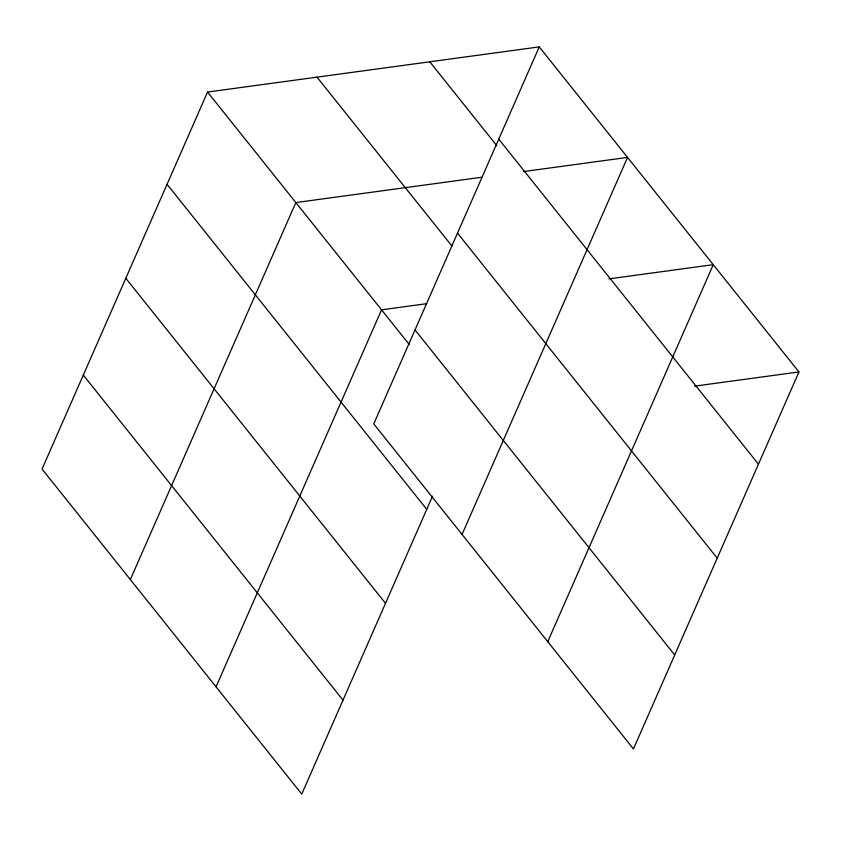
<?xml version="1.0" encoding="UTF-8"?>
<svg xmlns="http://www.w3.org/2000/svg" width="841" height="841" viewBox="0 0 841 841"><rect width="100%" height="100%" fill="white"/><g stroke="black" fill="none" stroke-linecap="round" stroke-linejoin="round"><path stroke-width="1.26" d="M539.249 46.896L373.761 423.906L633.452 748.953L798.95 371.943L539.249 46.896L207.548 92.047L42.05 469.057L301.751 794.104L432.537 496.169M130.344 579.575L295.843 202.565L481.788 177.251M216.042 686.845L381.541 309.835L426.618 303.696M462.056 534.413L627.554 157.404L523.239 171.606M547.754 641.683L713.252 264.673L608.937 278.876M694.634 386.145L798.95 371.943M498.755 139.143L758.456 464.19M429.793 61.792L496.831 145.703M457.504 233.115L717.205 558.161M317.004 77.151L451.827 245.898M415.012 329.935L674.703 654.981M207.548 92.047L409.294 344.568M167.054 184.295L426.744 509.352M125.803 278.266L385.493 603.323M83.301 375.086L343.002 700.133"/></g></svg>
